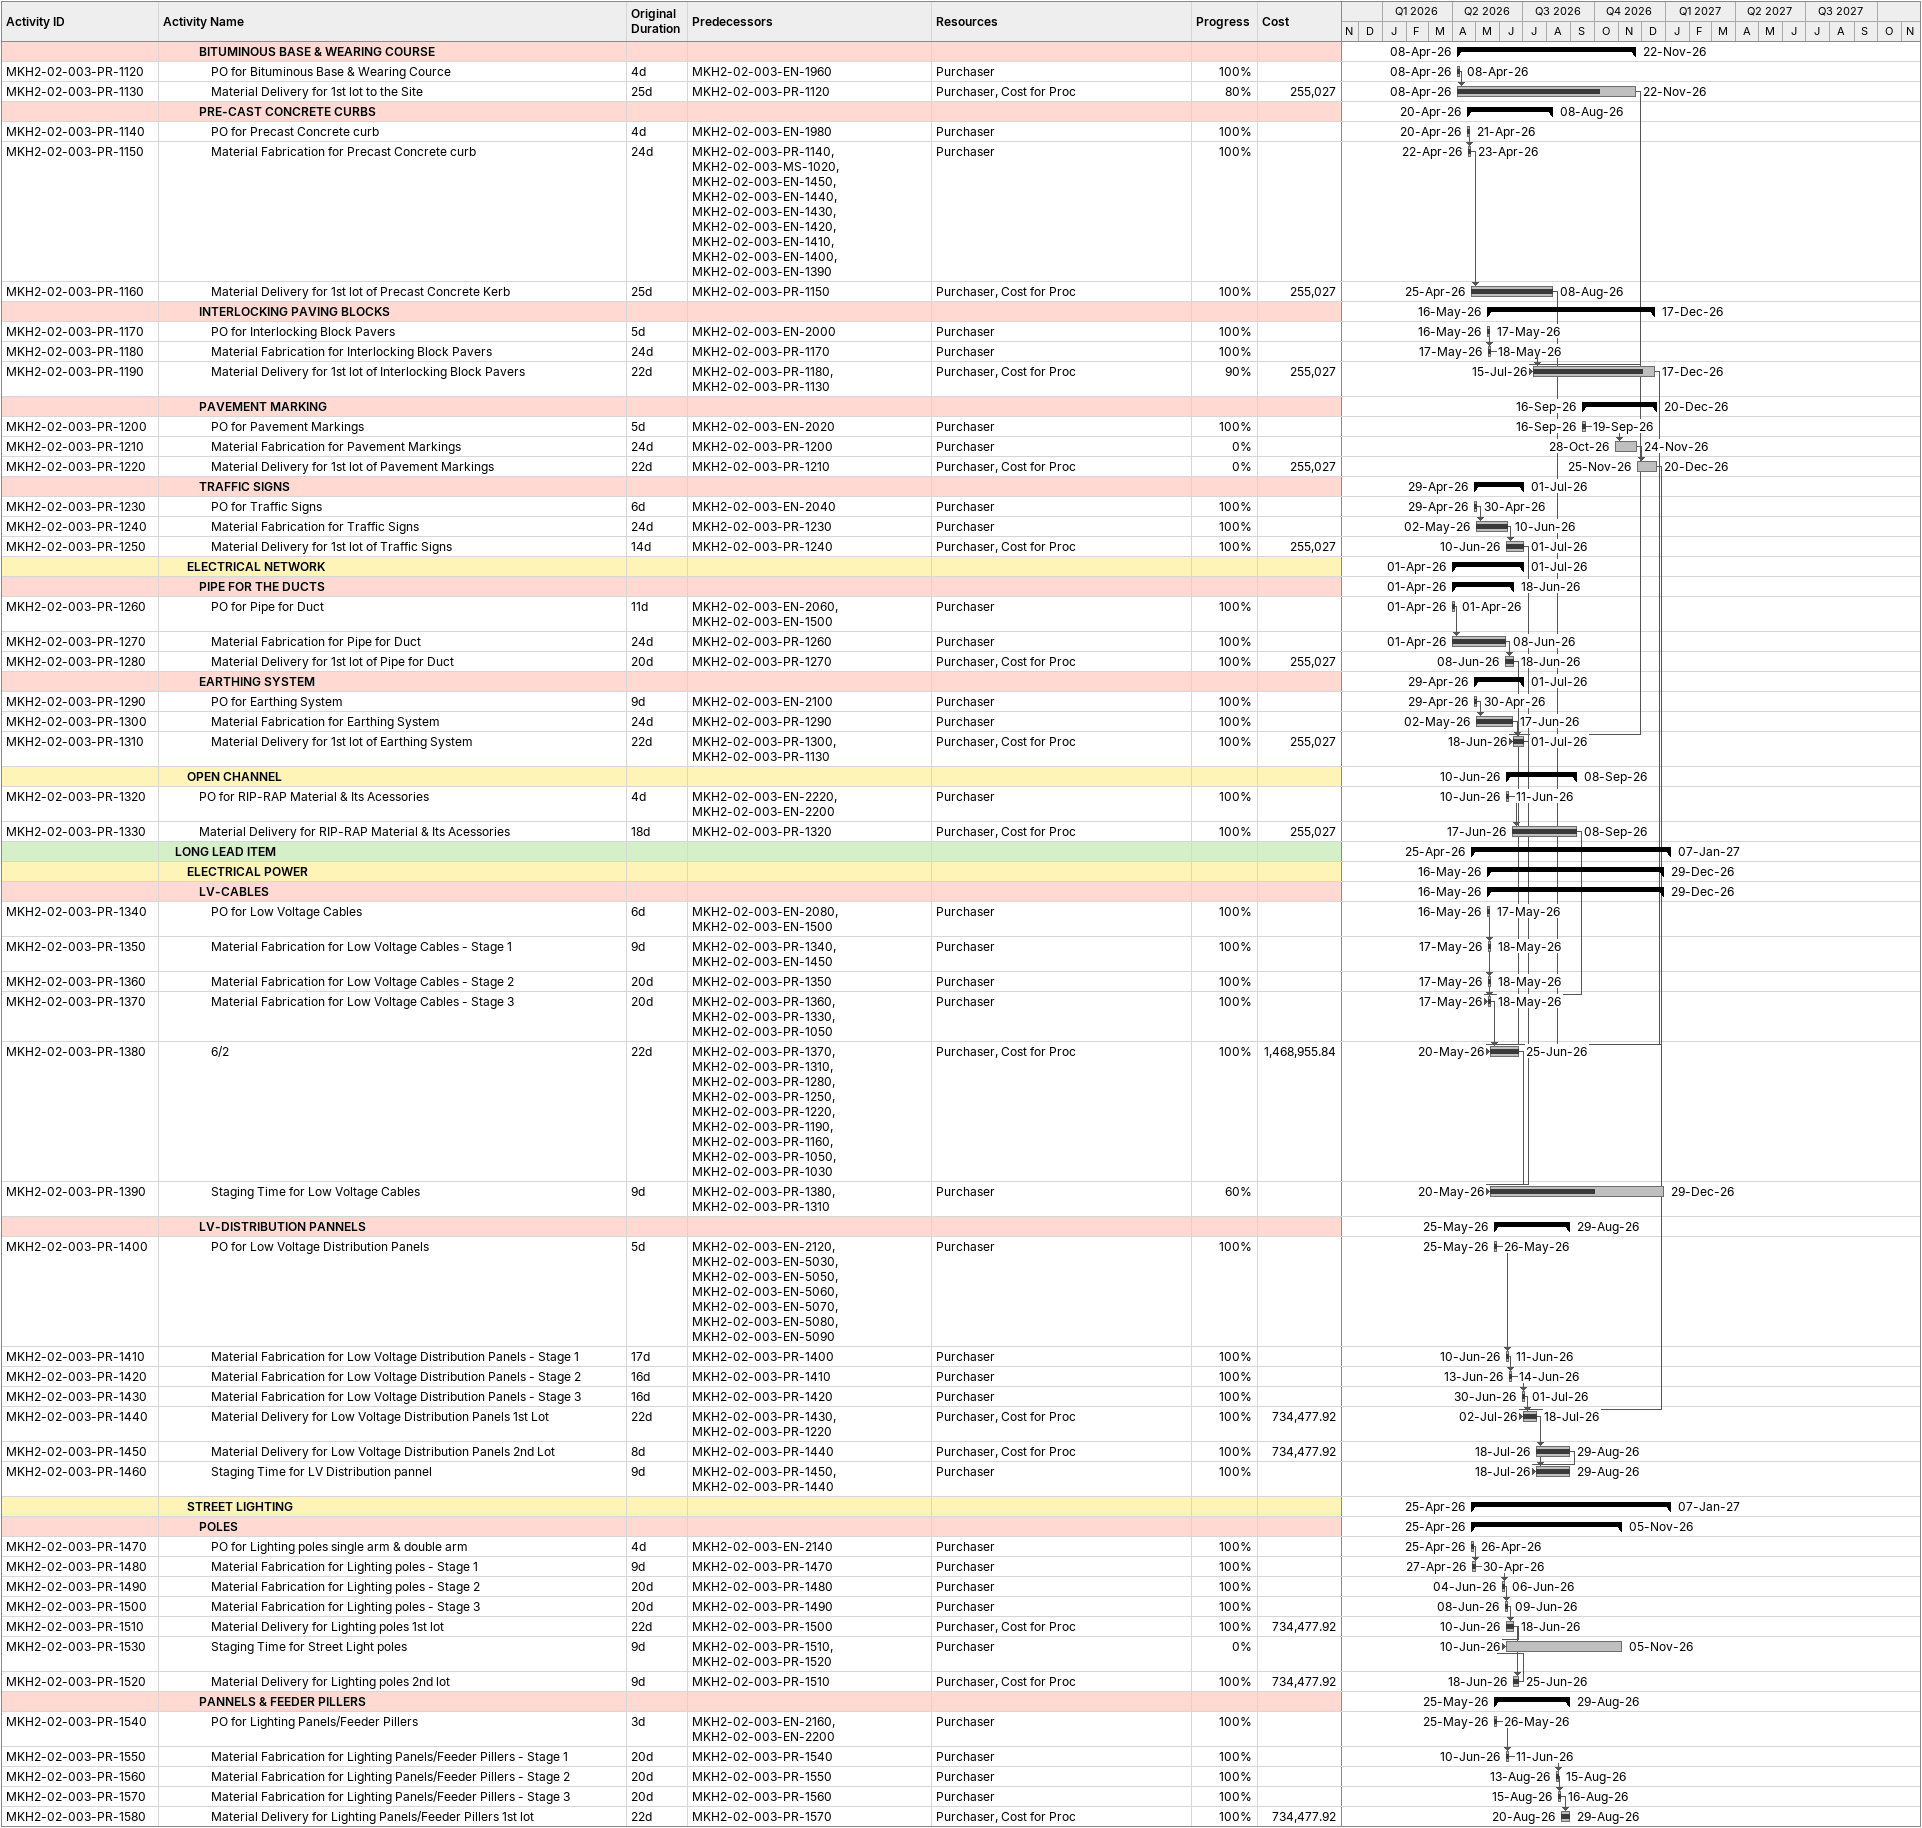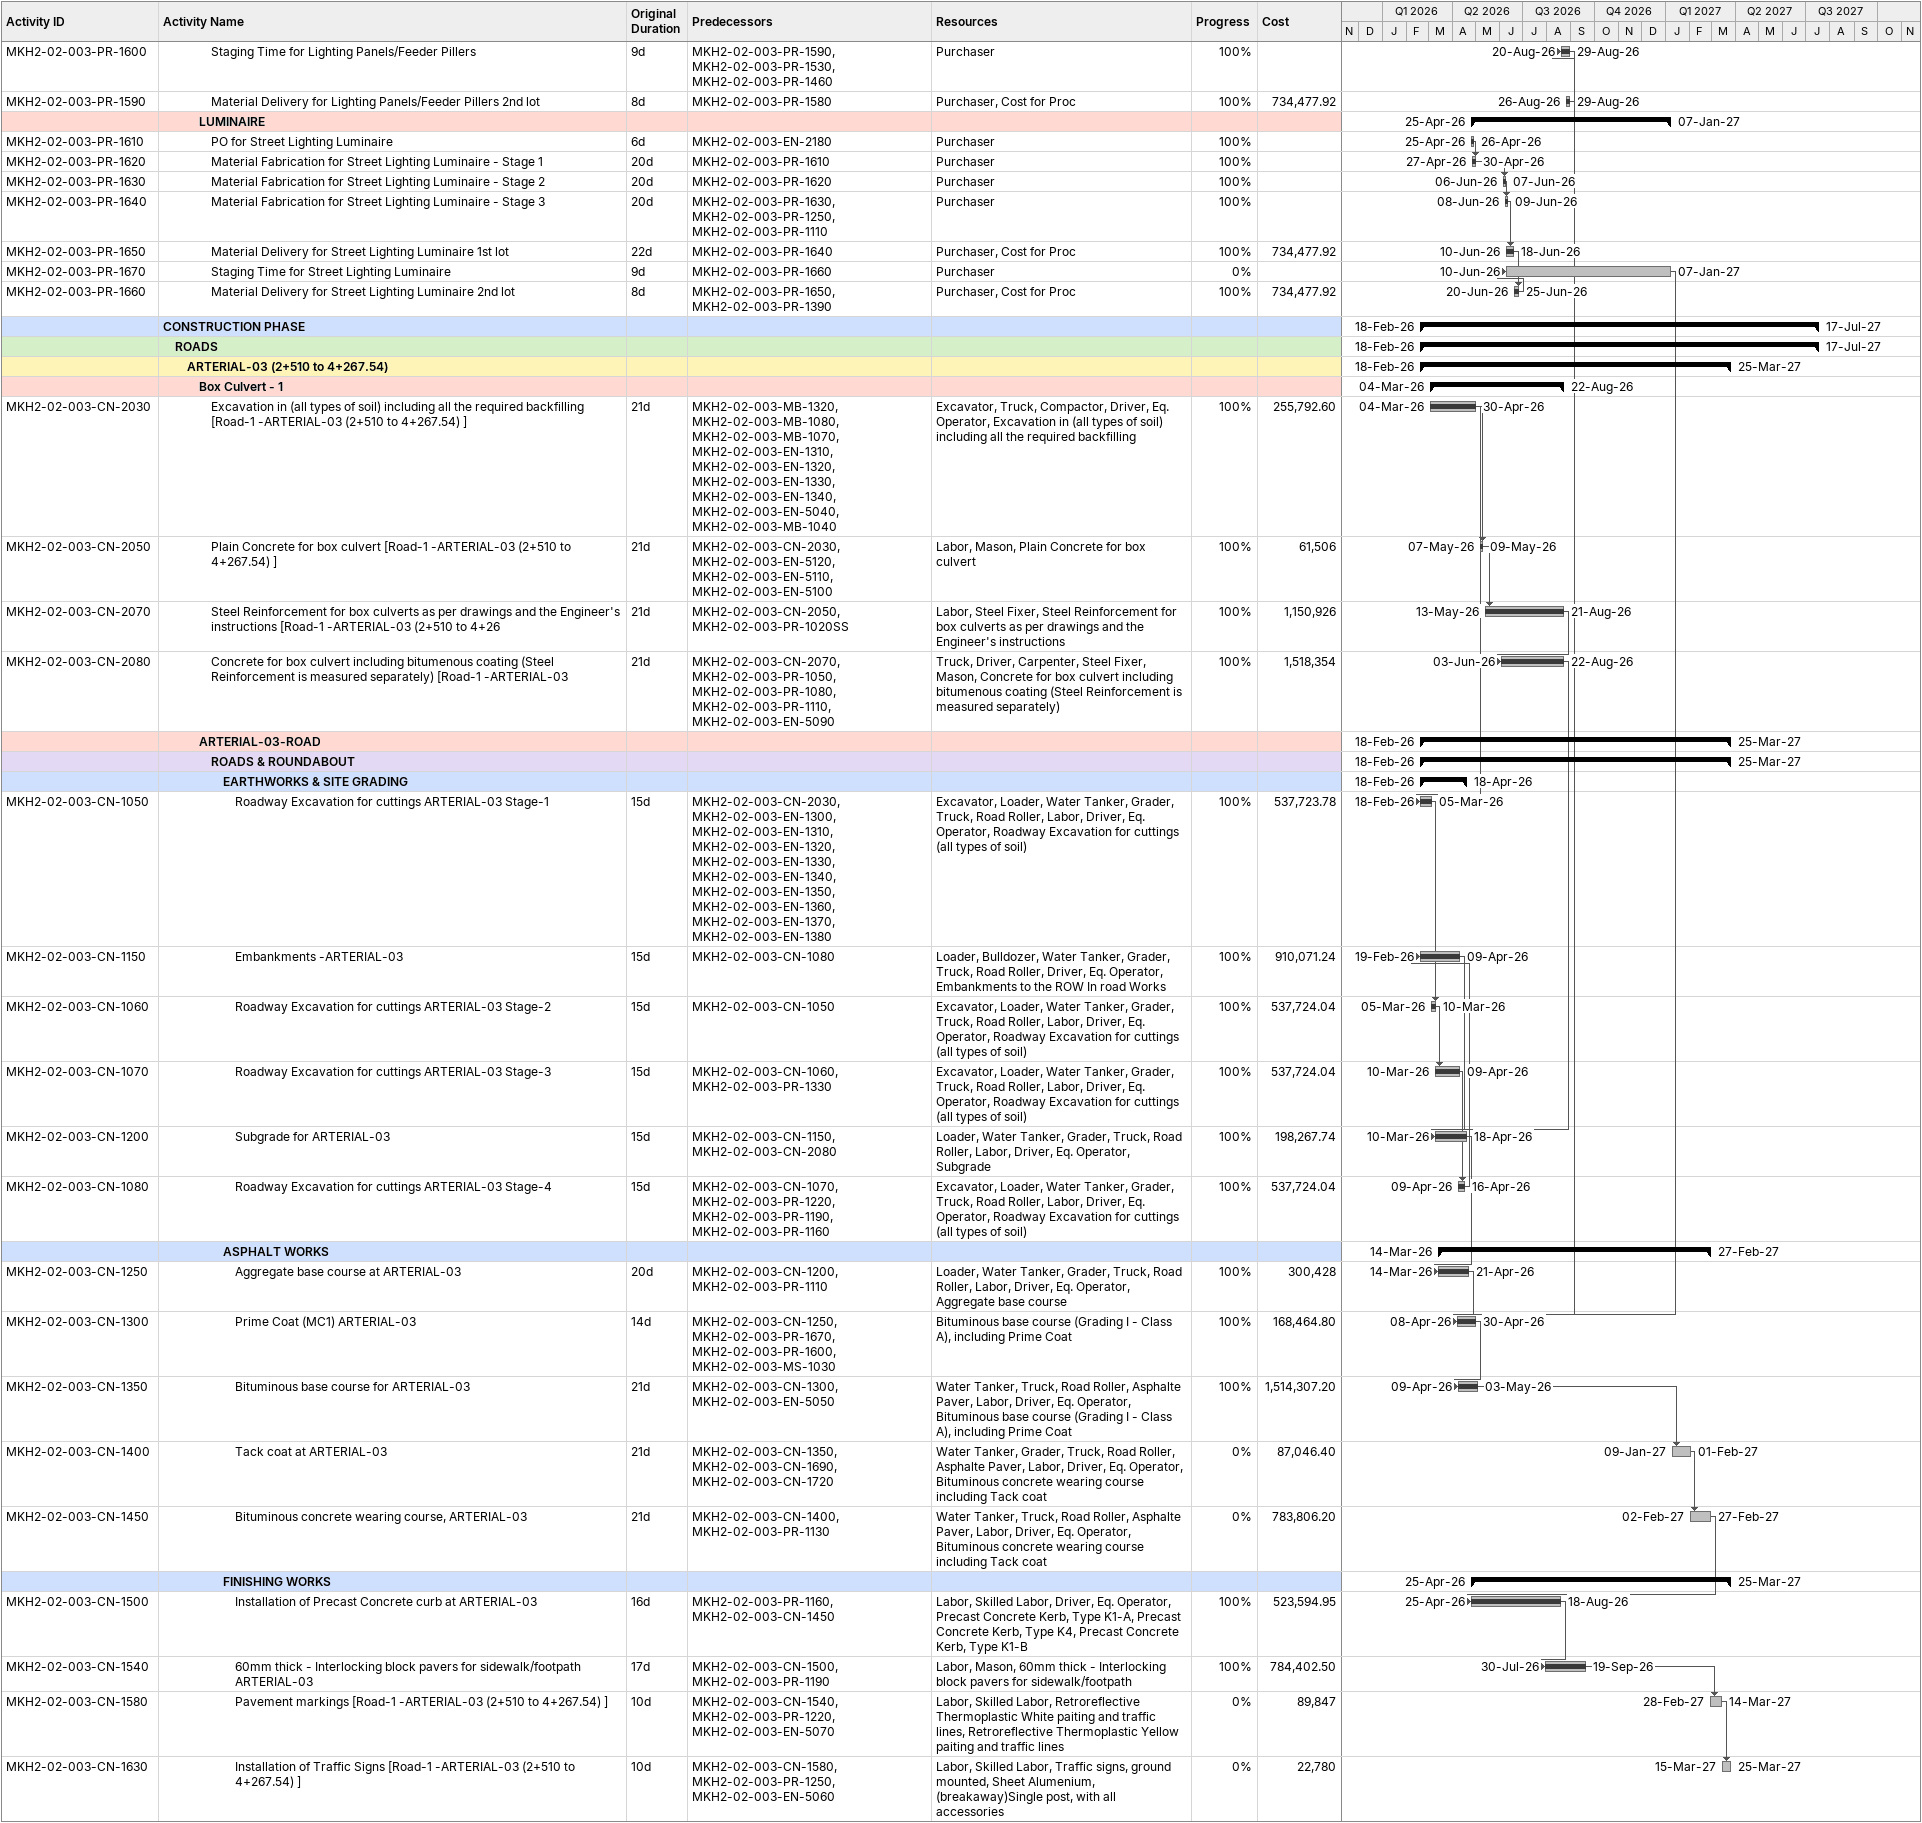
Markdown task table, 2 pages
| ID | Level | Task | Original duration | Start | Finish | Predecessors | Resources | % complete | Cost |
|---|---|---|---|---|---|---|---|---|---|
|  | 4 | **BITUMINOUS BASE & WEARING COURSE** |  | 2026-04-08 | 2026-11-22 |  |  |  |  |
| MKH2-02-003-PR-1120 | 5 | PO for Bituminous Base & Wearing Cource | 4d | 2026-04-08 | 2026-04-08 | MKH2-02-003-EN-1960 | Purchaser | 100 |  |
| MKH2-02-003-PR-1130 | 5 | Material Delivery for 1st lot to the Site | 25d | 2026-04-08 | 2026-11-22 | MKH2-02-003-PR-1120 | Purchaser, Cost for Proc | 80 | 255027 |
|  | 4 | **PRE-CAST CONCRETE CURBS** |  | 2026-04-20 | 2026-08-08 |  |  |  |  |
| MKH2-02-003-PR-1140 | 5 | PO for Precast Concrete curb | 4d | 2026-04-20 | 2026-04-21 | MKH2-02-003-EN-1980 | Purchaser | 100 |  |
| MKH2-02-003-PR-1150 | 5 | Material Fabrication for Precast Concrete curb | 24d | 2026-04-22 | 2026-04-23 | MKH2-02-003-PR-1140, MKH2-02-003-MS-1020, MKH2-02-003-EN-1450, MKH2-02-003-EN-1440, MKH2-02-003-EN-1430, MKH2-02-003-EN-1420, MKH2-02-003-EN-1410, MKH2-02-003-EN-1400, MKH2-02-003-EN-1390 | Purchaser | 100 |  |
| MKH2-02-003-PR-1160 | 5 | Material Delivery for 1st lot of Precast Concrete Kerb | 25d | 2026-04-25 | 2026-08-08 | MKH2-02-003-PR-1150 | Purchaser, Cost for Proc | 100 | 255027 |
|  | 4 | **INTERLOCKING PAVING BLOCKS** |  | 2026-05-16 | 2026-12-17 |  |  |  |  |
| MKH2-02-003-PR-1170 | 5 | PO for Interlocking Block Pavers | 5d | 2026-05-16 | 2026-05-17 | MKH2-02-003-EN-2000 | Purchaser | 100 |  |
| MKH2-02-003-PR-1180 | 5 | Material Fabrication for Interlocking Block Pavers | 24d | 2026-05-17 | 2026-05-18 | MKH2-02-003-PR-1170 | Purchaser | 100 |  |
| MKH2-02-003-PR-1190 | 5 | Material Delivery for 1st lot of Interlocking Block Pavers | 22d | 2026-07-15 | 2026-12-17 | MKH2-02-003-PR-1180, MKH2-02-003-PR-1130 | Purchaser, Cost for Proc | 90 | 255027 |
|  | 4 | **PAVEMENT MARKING** |  | 2026-09-16 | 2026-12-20 |  |  |  |  |
| MKH2-02-003-PR-1200 | 5 | PO for Pavement Markings | 5d | 2026-09-16 | 2026-09-19 | MKH2-02-003-EN-2020 | Purchaser | 100 |  |
| MKH2-02-003-PR-1210 | 5 | Material Fabrication for Pavement Markings | 24d | 2026-10-28 | 2026-11-24 | MKH2-02-003-PR-1200 | Purchaser | 0 |  |
| MKH2-02-003-PR-1220 | 5 | Material Delivery for 1st lot of Pavement Markings | 22d | 2026-11-25 | 2026-12-20 | MKH2-02-003-PR-1210 | Purchaser, Cost for Proc | 0 | 255027 |
|  | 4 | **TRAFFIC SIGNS** |  | 2026-04-29 | 2026-07-01 |  |  |  |  |
| MKH2-02-003-PR-1230 | 5 | PO for Traffic Signs | 6d | 2026-04-29 | 2026-04-30 | MKH2-02-003-EN-2040 | Purchaser | 100 |  |
| MKH2-02-003-PR-1240 | 5 | Material Fabrication for Traffic Signs | 24d | 2026-05-02 | 2026-06-10 | MKH2-02-003-PR-1230 | Purchaser | 100 |  |
| MKH2-02-003-PR-1250 | 5 | Material Delivery for 1st lot of Traffic Signs | 14d | 2026-06-10 | 2026-07-01 | MKH2-02-003-PR-1240 | Purchaser, Cost for Proc | 100 | 255027 |
|  | 3 | **ELECTRICAL NETWORK** |  | 2026-04-01 | 2026-07-01 |  |  |  |  |
|  | 4 | **PIPE FOR THE DUCTS** |  | 2026-04-01 | 2026-06-18 |  |  |  |  |
| MKH2-02-003-PR-1260 | 5 | PO for Pipe for Duct | 11d | 2026-04-01 | 2026-04-01 | MKH2-02-003-EN-2060, MKH2-02-003-EN-1500 | Purchaser | 100 |  |
| MKH2-02-003-PR-1270 | 5 | Material Fabrication for Pipe for Duct | 24d | 2026-04-01 | 2026-06-08 | MKH2-02-003-PR-1260 | Purchaser | 100 |  |
| MKH2-02-003-PR-1280 | 5 | Material Delivery for 1st lot of Pipe for Duct | 20d | 2026-06-08 | 2026-06-18 | MKH2-02-003-PR-1270 | Purchaser, Cost for Proc | 100 | 255027 |
|  | 4 | **EARTHING SYSTEM** |  | 2026-04-29 | 2026-07-01 |  |  |  |  |
| MKH2-02-003-PR-1290 | 5 | PO for Earthing System | 9d | 2026-04-29 | 2026-04-30 | MKH2-02-003-EN-2100 | Purchaser | 100 |  |
| MKH2-02-003-PR-1300 | 5 | Material Fabrication for Earthing System | 24d | 2026-05-02 | 2026-06-17 | MKH2-02-003-PR-1290 | Purchaser | 100 |  |
| MKH2-02-003-PR-1310 | 5 | Material Delivery for 1st lot of Earthing System | 22d | 2026-06-18 | 2026-07-01 | MKH2-02-003-PR-1300, MKH2-02-003-PR-1130 | Purchaser, Cost for Proc | 100 | 255027 |
|  | 3 | **OPEN CHANNEL** |  | 2026-06-10 | 2026-09-08 |  |  |  |  |
| MKH2-02-003-PR-1320 | 4 | PO for RIP-RAP Material & Its Acessories | 4d | 2026-06-10 | 2026-06-11 | MKH2-02-003-EN-2220, MKH2-02-003-EN-2200 | Purchaser | 100 |  |
| MKH2-02-003-PR-1330 | 4 | Material Delivery for RIP-RAP Material & Its Acessories | 18d | 2026-06-17 | 2026-09-08 | MKH2-02-003-PR-1320 | Purchaser, Cost for Proc | 100 | 255027 |
|  | 2 | **LONG LEAD ITEM** |  | 2026-04-25 | 2027-01-07 |  |  |  |  |
|  | 3 | **ELECTRICAL POWER** |  | 2026-05-16 | 2026-12-29 |  |  |  |  |
|  | 4 | **LV-CABLES** |  | 2026-05-16 | 2026-12-29 |  |  |  |  |
| MKH2-02-003-PR-1340 | 5 | PO for Low Voltage Cables | 6d | 2026-05-16 | 2026-05-17 | MKH2-02-003-EN-2080, MKH2-02-003-EN-1500 | Purchaser | 100 |  |
| MKH2-02-003-PR-1350 | 5 | Material Fabrication for Low Voltage Cables - Stage 1 | 9d | 2026-05-17 | 2026-05-18 | MKH2-02-003-PR-1340, MKH2-02-003-EN-1450 | Purchaser | 100 |  |
| MKH2-02-003-PR-1360 | 5 | Material Fabrication for Low Voltage Cables - Stage 2 | 20d | 2026-05-17 | 2026-05-18 | MKH2-02-003-PR-1350 | Purchaser | 100 |  |
| MKH2-02-003-PR-1370 | 5 | Material Fabrication for Low Voltage Cables - Stage 3 | 20d | 2026-05-17 | 2026-05-18 | MKH2-02-003-PR-1360, MKH2-02-003-PR-1330, MKH2-02-003-PR-1050 | Purchaser | 100 |  |
| MKH2-02-003-PR-1380 | 5 | 6/2 | 22d | 2026-05-20 | 2026-06-25 | MKH2-02-003-PR-1370, MKH2-02-003-PR-1310, MKH2-02-003-PR-1280, MKH2-02-003-PR-1250, MKH2-02-003-PR-1220, MKH2-02-003-PR-1190, MKH2-02-003-PR-1160, MKH2-02-003-PR-1050, MKH2-02-003-PR-1030 | Purchaser, Cost for Proc | 100 | 1468955.84 |
| MKH2-02-003-PR-1390 | 5 | Staging Time for Low Voltage Cables | 9d | 2026-05-20 | 2026-12-29 | MKH2-02-003-PR-1380, MKH2-02-003-PR-1310 | Purchaser | 60 |  |
|  | 4 | **LV-DISTRIBUTION PANNELS** |  | 2026-05-25 | 2026-08-29 |  |  |  |  |
| MKH2-02-003-PR-1400 | 5 | PO for Low Voltage Distribution Panels | 5d | 2026-05-25 | 2026-05-26 | MKH2-02-003-EN-2120, MKH2-02-003-EN-5030, MKH2-02-003-EN-5050, MKH2-02-003-EN-5060, MKH2-02-003-EN-5070, MKH2-02-003-EN-5080, MKH2-02-003-EN-5090 | Purchaser | 100 |  |
| MKH2-02-003-PR-1410 | 5 | Material Fabrication for Low Voltage Distribution Panels - Stage 1 | 17d | 2026-06-10 | 2026-06-11 | MKH2-02-003-PR-1400 | Purchaser | 100 |  |
| MKH2-02-003-PR-1420 | 5 | Material Fabrication for Low Voltage Distribution Panels - Stage 2 | 16d | 2026-06-13 | 2026-06-14 | MKH2-02-003-PR-1410 | Purchaser | 100 |  |
| MKH2-02-003-PR-1430 | 5 | Material Fabrication for Low Voltage Distribution Panels - Stage 3 | 16d | 2026-06-30 | 2026-07-01 | MKH2-02-003-PR-1420 | Purchaser | 100 |  |
| MKH2-02-003-PR-1440 | 5 | Material Delivery for Low Voltage Distribution Panels 1st Lot | 22d | 2026-07-02 | 2026-07-18 | MKH2-02-003-PR-1430, MKH2-02-003-PR-1220 | Purchaser, Cost for Proc | 100 | 734477.92 |
| MKH2-02-003-PR-1450 | 5 | Material Delivery for Low Voltage Distribution Panels 2nd Lot | 8d | 2026-07-18 | 2026-08-29 | MKH2-02-003-PR-1440 | Purchaser, Cost for Proc | 100 | 734477.92 |
| MKH2-02-003-PR-1460 | 5 | Staging Time for LV Distribution pannel | 9d | 2026-07-18 | 2026-08-29 | MKH2-02-003-PR-1450, MKH2-02-003-PR-1440 | Purchaser | 100 |  |
|  | 3 | **STREET LIGHTING** |  | 2026-04-25 | 2027-01-07 |  |  |  |  |
|  | 4 | **POLES** |  | 2026-04-25 | 2026-11-05 |  |  |  |  |
| MKH2-02-003-PR-1470 | 5 | PO for Lighting poles single arm & double arm | 4d | 2026-04-25 | 2026-04-26 | MKH2-02-003-EN-2140 | Purchaser | 100 |  |
| MKH2-02-003-PR-1480 | 5 | Material Fabrication for Lighting poles - Stage 1 | 9d | 2026-04-27 | 2026-04-30 | MKH2-02-003-PR-1470 | Purchaser | 100 |  |
| MKH2-02-003-PR-1490 | 5 | Material Fabrication for Lighting poles - Stage 2 | 20d | 2026-06-04 | 2026-06-06 | MKH2-02-003-PR-1480 | Purchaser | 100 |  |
| MKH2-02-003-PR-1500 | 5 | Material Fabrication for Lighting poles - Stage 3 | 20d | 2026-06-08 | 2026-06-09 | MKH2-02-003-PR-1490 | Purchaser | 100 |  |
| MKH2-02-003-PR-1510 | 5 | Material Delivery for Lighting poles 1st lot | 22d | 2026-06-10 | 2026-06-18 | MKH2-02-003-PR-1500 | Purchaser, Cost for Proc | 100 | 734477.92 |
| MKH2-02-003-PR-1530 | 5 | Staging Time for Street Light poles | 9d | 2026-06-10 | 2026-11-05 | MKH2-02-003-PR-1510, MKH2-02-003-PR-1520 | Purchaser | 0 |  |
| MKH2-02-003-PR-1520 | 5 | Material Delivery for Lighting poles 2nd lot | 9d | 2026-06-18 | 2026-06-25 | MKH2-02-003-PR-1510 | Purchaser, Cost for Proc | 100 | 734477.92 |
|  | 4 | **PANNELS & FEEDER PILLERS** |  | 2026-05-25 | 2026-08-29 |  |  |  |  |
| MKH2-02-003-PR-1540 | 5 | PO for Lighting Panels/Feeder Pillers | 3d | 2026-05-25 | 2026-05-26 | MKH2-02-003-EN-2160, MKH2-02-003-EN-2200 | Purchaser | 100 |  |
| MKH2-02-003-PR-1550 | 5 | Material Fabrication for Lighting Panels/Feeder Pillers - Stage 1 | 20d | 2026-06-10 | 2026-06-11 | MKH2-02-003-PR-1540 | Purchaser | 100 |  |
| MKH2-02-003-PR-1560 | 5 | Material Fabrication for Lighting Panels/Feeder Pillers - Stage 2 | 20d | 2026-08-13 | 2026-08-15 | MKH2-02-003-PR-1550 | Purchaser | 100 |  |
| MKH2-02-003-PR-1570 | 5 | Material Fabrication for Lighting Panels/Feeder Pillers - Stage 3 | 20d | 2026-08-15 | 2026-08-16 | MKH2-02-003-PR-1560 | Purchaser | 100 |  |
| MKH2-02-003-PR-1580 | 5 | Material Delivery for Lighting Panels/Feeder Pillers 1st lot | 22d | 2026-08-20 | 2026-08-29 | MKH2-02-003-PR-1570 | Purchaser, Cost for Proc | 100 | 734477.92 |
| MKH2-02-003-PR-1600 | 5 | Staging Time for Lighting Panels/Feeder Pillers | 9d | 2026-08-20 | 2026-08-29 | MKH2-02-003-PR-1590, MKH2-02-003-PR-1530, MKH2-02-003-PR-1460 | Purchaser | 100 |  |
| MKH2-02-003-PR-1590 | 5 | Material Delivery for Lighting Panels/Feeder Pillers 2nd lot | 8d | 2026-08-26 | 2026-08-29 | MKH2-02-003-PR-1580 | Purchaser, Cost for Proc | 100 | 734477.92 |
|  | 4 | **LUMINAIRE** |  | 2026-04-25 | 2027-01-07 |  |  |  |  |
| MKH2-02-003-PR-1610 | 5 | PO for Street Lighting Luminaire | 6d | 2026-04-25 | 2026-04-26 | MKH2-02-003-EN-2180 | Purchaser | 100 |  |
| MKH2-02-003-PR-1620 | 5 | Material Fabrication for Street Lighting Luminaire - Stage 1 | 20d | 2026-04-27 | 2026-04-30 | MKH2-02-003-PR-1610 | Purchaser | 100 |  |
| MKH2-02-003-PR-1630 | 5 | Material Fabrication for Street Lighting Luminaire - Stage 2 | 20d | 2026-06-06 | 2026-06-07 | MKH2-02-003-PR-1620 | Purchaser | 100 |  |
| MKH2-02-003-PR-1640 | 5 | Material Fabrication for Street Lighting Luminaire - Stage 3 | 20d | 2026-06-08 | 2026-06-09 | MKH2-02-003-PR-1630, MKH2-02-003-PR-1250, MKH2-02-003-PR-1110 | Purchaser | 100 |  |
| MKH2-02-003-PR-1650 | 5 | Material Delivery for Street Lighting Luminaire 1st lot | 22d | 2026-06-10 | 2026-06-18 | MKH2-02-003-PR-1640 | Purchaser, Cost for Proc | 100 | 734477.92 |
| MKH2-02-003-PR-1670 | 5 | Staging Time for Street Lighting Luminaire | 9d | 2026-06-10 | 2027-01-07 | MKH2-02-003-PR-1660 | Purchaser | 0 |  |
| MKH2-02-003-PR-1660 | 5 | Material Delivery for Street Lighting Luminaire 2nd lot | 8d | 2026-06-20 | 2026-06-25 | MKH2-02-003-PR-1650, MKH2-02-003-PR-1390 | Purchaser, Cost for Proc | 100 | 734477.92 |
|  | 1 | **CONSTRUCTION PHASE** |  | 2026-02-18 | 2027-07-17 |  |  |  |  |
|  | 2 | **ROADS** |  | 2026-02-18 | 2027-07-17 |  |  |  |  |
|  | 3 | **ARTERIAL-03 (2+510 to 4+267.54)** |  | 2026-02-18 | 2027-03-25 |  |  |  |  |
|  | 4 | **Box Culvert - 1** |  | 2026-03-04 | 2026-08-22 |  |  |  |  |
| MKH2-02-003-CN-2030 | 5 | Excavation in (all types of soil) including all the required backfilling [Road-1 -ARTERIAL-03 (2+510 to 4+267.54) ] | 21d | 2026-03-04 | 2026-04-30 | MKH2-02-003-MB-1320, MKH2-02-003-MB-1080, MKH2-02-003-MB-1070, MKH2-02-003-EN-1310, MKH2-02-003-EN-1320, MKH2-02-003-EN-1330, MKH2-02-003-EN-1340, MKH2-02-003-EN-5040, MKH2-02-003-MB-1040 | Excavator, Truck, Compactor, Driver, Eq. Operator, Excavation in (all types of soil) including all the required backfilling | 100 | 255792.60 |
| MKH2-02-003-CN-2050 | 5 | Plain Concrete for box culvert [Road-1 -ARTERIAL-03 (2+510 to 4+267.54) ] | 21d | 2026-05-07 | 2026-05-09 | MKH2-02-003-CN-2030, MKH2-02-003-EN-5120, MKH2-02-003-EN-5110, MKH2-02-003-EN-5100 | Labor, Mason, Plain Concrete for box culvert | 100 | 61506 |
| MKH2-02-003-CN-2070 | 5 | Steel Reinforcement for box culverts as per drawings and the Engineer's instructions [Road-1 -ARTERIAL-03 (2+510 to 4+26 | 21d | 2026-05-13 | 2026-08-21 | MKH2-02-003-CN-2050, MKH2-02-003-PR-1020SS | Labor, Steel Fixer, Steel Reinforcement for box culverts as per drawings and the Engineer's instructions | 100 | 1150926 |
| MKH2-02-003-CN-2080 | 5 | Concrete for box culvert including bitumenous coating (Steel Reinforcement is measured separately) [Road-1 -ARTERIAL-03 | 21d | 2026-06-03 | 2026-08-22 | MKH2-02-003-CN-2070, MKH2-02-003-PR-1050, MKH2-02-003-PR-1080, MKH2-02-003-PR-1110, MKH2-02-003-EN-5090 | Truck, Driver, Carpenter, Steel Fixer, Mason, Concrete for box culvert including bitumenous coating (Steel Reinforcement is measured separately) | 100 | 1518354 |
|  | 4 | **ARTERIAL-03-ROAD** |  | 2026-02-18 | 2027-03-25 |  |  |  |  |
|  | 5 | **ROADS & ROUNDABOUT** |  | 2026-02-18 | 2027-03-25 |  |  |  |  |
|  | 6 | **EARTHWORKS & SITE GRADING** |  | 2026-02-18 | 2026-04-18 |  |  |  |  |
| MKH2-02-003-CN-1050 | 7 | Roadway Excavation for cuttings ARTERIAL-03 Stage-1 | 15d | 2026-02-18 | 2026-03-05 | MKH2-02-003-CN-2030, MKH2-02-003-EN-1300, MKH2-02-003-EN-1310, MKH2-02-003-EN-1320, MKH2-02-003-EN-1330, MKH2-02-003-EN-1340, MKH2-02-003-EN-1350, MKH2-02-003-EN-1360, MKH2-02-003-EN-1370, MKH2-02-003-EN-1380 | Excavator, Loader, Water Tanker, Grader, Truck, Road Roller, Labor, Driver, Eq. Operator, Roadway Excavation for cuttings (all types of soil) | 100 | 537723.78 |
| MKH2-02-003-CN-1150 | 7 | Embankments -ARTERIAL-03 | 15d | 2026-02-19 | 2026-04-09 | MKH2-02-003-CN-1080 | Loader, Bulldozer, Water Tanker, Grader, Truck, Road Roller, Driver, Eq. Operator, Embankments to the ROW In road Works | 100 | 910071.24 |
| MKH2-02-003-CN-1060 | 7 | Roadway Excavation for cuttings ARTERIAL-03 Stage-2 | 15d | 2026-03-05 | 2026-03-10 | MKH2-02-003-CN-1050 | Excavator, Loader, Water Tanker, Grader, Truck, Road Roller, Labor, Driver, Eq. Operator, Roadway Excavation for cuttings (all types of soil) | 100 | 537724.04 |
| MKH2-02-003-CN-1070 | 7 | Roadway Excavation for cuttings ARTERIAL-03 Stage-3 | 15d | 2026-03-10 | 2026-04-09 | MKH2-02-003-CN-1060, MKH2-02-003-PR-1330 | Excavator, Loader, Water Tanker, Grader, Truck, Road Roller, Labor, Driver, Eq. Operator, Roadway Excavation for cuttings (all types of soil) | 100 | 537724.04 |
| MKH2-02-003-CN-1200 | 7 | Subgrade for ARTERIAL-03 | 15d | 2026-03-10 | 2026-04-18 | MKH2-02-003-CN-1150, MKH2-02-003-CN-2080 | Loader, Water Tanker, Grader, Truck, Road Roller, Labor, Driver, Eq. Operator, Subgrade | 100 | 198267.74 |
| MKH2-02-003-CN-1080 | 7 | Roadway Excavation for cuttings ARTERIAL-03 Stage-4 | 15d | 2026-04-09 | 2026-04-16 | MKH2-02-003-CN-1070, MKH2-02-003-PR-1220, MKH2-02-003-PR-1190, MKH2-02-003-PR-1160 | Excavator, Loader, Water Tanker, Grader, Truck, Road Roller, Labor, Driver, Eq. Operator, Roadway Excavation for cuttings (all types of soil) | 100 | 537724.04 |
|  | 6 | **ASPHALT WORKS** |  | 2026-03-14 | 2027-02-27 |  |  |  |  |
| MKH2-02-003-CN-1250 | 7 | Aggregate base course at ARTERIAL-03 | 20d | 2026-03-14 | 2026-04-21 | MKH2-02-003-CN-1200, MKH2-02-003-PR-1110 | Loader, Water Tanker, Grader, Truck, Road Roller, Labor, Driver, Eq. Operator, Aggregate base course | 100 | 300428 |
| MKH2-02-003-CN-1300 | 7 | Prime Coat (MC1) ARTERIAL-03 | 14d | 2026-04-08 | 2026-04-30 | MKH2-02-003-CN-1250, MKH2-02-003-PR-1670, MKH2-02-003-PR-1600, MKH2-02-003-MS-1030 | Bituminous base course (Grading I - Class A), including Prime Coat | 100 | 168464.80 |
| MKH2-02-003-CN-1350 | 7 | Bituminous base course for ARTERIAL-03 | 21d | 2026-04-09 | 2026-05-03 | MKH2-02-003-CN-1300, MKH2-02-003-EN-5050 | Water Tanker, Truck, Road Roller, Asphalte Paver, Labor, Driver, Eq. Operator, Bituminous base course (Grading I - Class A), including Prime Coat | 100 | 1514307.20 |
| MKH2-02-003-CN-1400 | 7 | Tack coat at ARTERIAL-03 | 21d | 2027-01-09 | 2027-02-01 | MKH2-02-003-CN-1350, MKH2-02-003-CN-1690, MKH2-02-003-CN-1720 | Water Tanker, Grader, Truck, Road Roller, Asphalte Paver, Labor, Driver, Eq. Operator, Bituminous concrete wearing course including Tack coat | 0 | 87046.40 |
| MKH2-02-003-CN-1450 | 7 | Bituminous concrete wearing course, ARTERIAL-03 | 21d | 2027-02-02 | 2027-02-27 | MKH2-02-003-CN-1400, MKH2-02-003-PR-1130 | Water Tanker, Truck, Road Roller, Asphalte Paver, Labor, Driver, Eq. Operator, Bituminous concrete wearing course including Tack coat | 0 | 783806.20 |
|  | 6 | **FINISHING WORKS** |  | 2026-04-25 | 2027-03-25 |  |  |  |  |
| MKH2-02-003-CN-1500 | 7 | Installation of Precast Concrete curb at ARTERIAL-03 | 16d | 2026-04-25 | 2026-08-18 | MKH2-02-003-PR-1160, MKH2-02-003-CN-1450 | Labor, Skilled Labor, Driver, Eq. Operator, Precast Concrete Kerb, Type K1-A, Precast Concrete Kerb, Type K4, Precast Concrete Kerb, Type K1-B | 100 | 523594.95 |
| MKH2-02-003-CN-1540 | 7 | 60mm thick - Interlocking block pavers for sidewalk/footpath ARTERIAL-03 | 17d | 2026-07-30 | 2026-09-19 | MKH2-02-003-CN-1500, MKH2-02-003-PR-1190 | Labor, Mason, 60mm thick - Interlocking block pavers for sidewalk/footpath | 100 | 784402.50 |
| MKH2-02-003-CN-1580 | 7 | Pavement markings [Road-1 -ARTERIAL-03 (2+510 to 4+267.54) ] | 10d | 2027-02-28 | 2027-03-14 | MKH2-02-003-CN-1540, MKH2-02-003-PR-1220, MKH2-02-003-EN-5070 | Labor, Skilled Labor, Retroreflective Thermoplastic White paiting and traffic lines, Retroreflective Thermoplastic Yellow paiting and traffic lines | 0 | 89847 |
| MKH2-02-003-CN-1630 | 7 | Installation of Traffic Signs [Road-1 -ARTERIAL-03 (2+510 to 4+267.54) ] | 10d | 2027-03-15 | 2027-03-25 | MKH2-02-003-CN-1580, MKH2-02-003-PR-1250, MKH2-02-003-EN-5060 | Labor, Skilled Labor, Traffic signs, ground mounted, Sheet Alumenium, (breakaway)Single post, with all accessories | 0 | 22780 |
